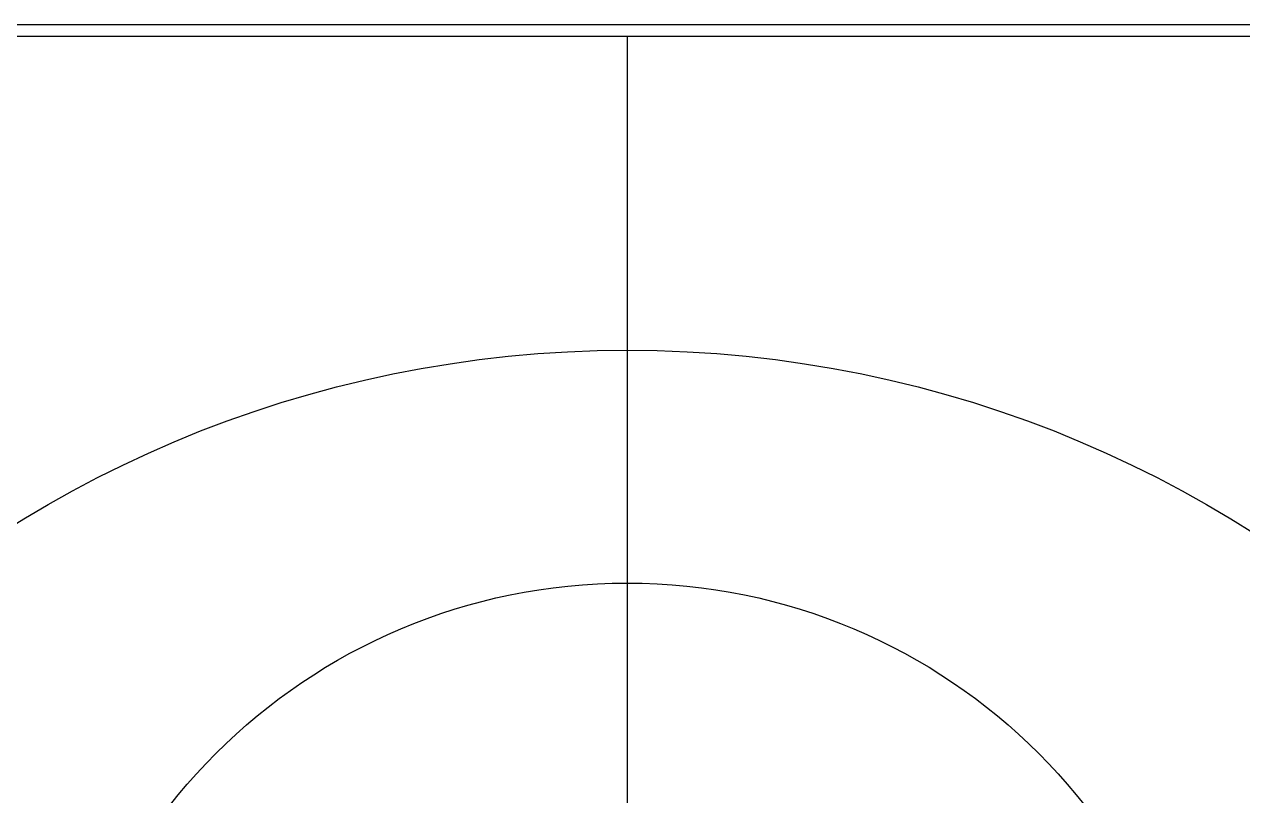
# Model space of a CAD drawing. Header units: millimetres. Extents: x 1000 to 444771, y -11148 to 590229.
# Drawn here: x 339096 to 391438, y 95868 to 129000 of the extents above; entities that cross this region are included whole.
import ezdxf

# ---------------------------------------------------------------- set-up
doc = ezdxf.new("R2010")
doc.units = ezdxf.units.MM
doc.layers.add('CLEAR', color=140, linetype='Continuous')
doc.layers.add('MASK', color=20, linetype='Continuous')

msp = doc.modelspace()

# ---------------------------------------------------------------- linework, layer by layer
msp.add_line((365000, 128500), (365000, 1500))
for centre, radius in [((365000, 65000), 50000), ((365000, 80000), 25000)]:
    msp.add_circle(centre, radius)
at = {"layer": 'CLEAR'}
msp.add_line((301000, 129000), (429000, 129000), dxfattribs=at)
at = {"layer": 'MASK'}
msp.add_line((301500, 128500), (428500, 128500), dxfattribs=at)

doc.saveas('drawing.dxf')
